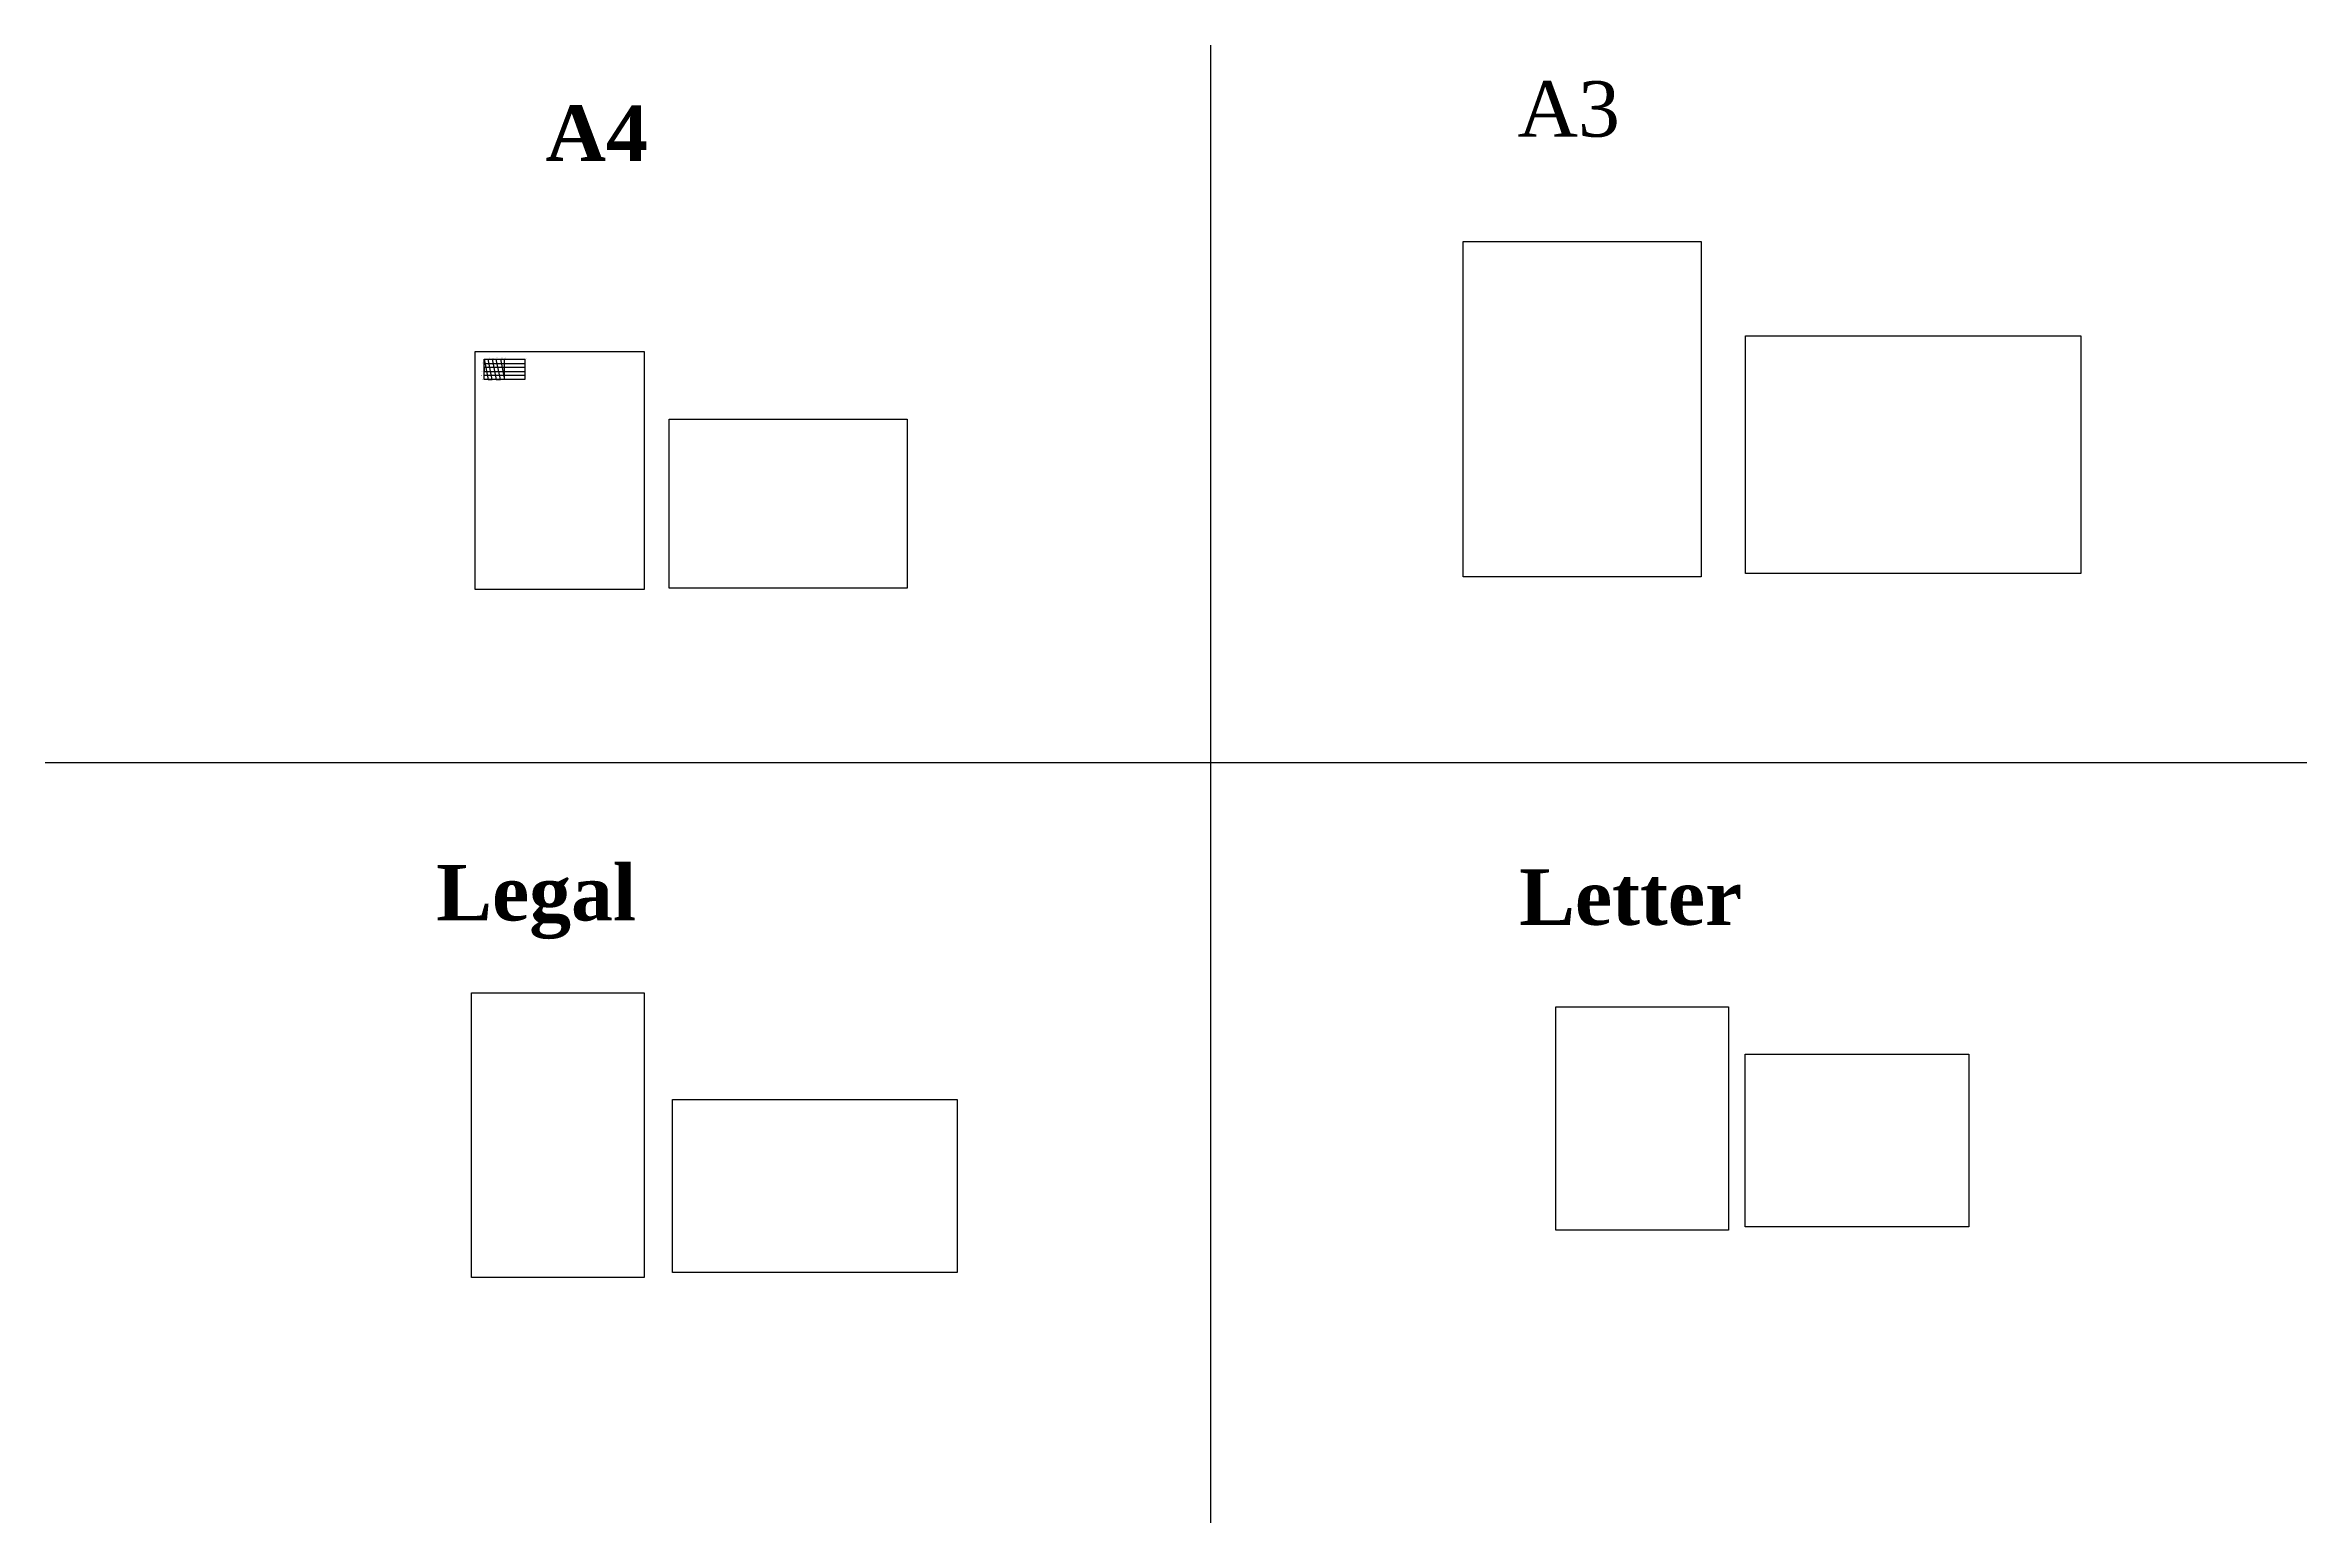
# Model space of a CAD drawing. Header units: inches. Extents: x -318371 to 122197, y -2623 to 285173.
import ezdxf

# ---------------------------------------------------------------- set-up
doc = ezdxf.new("R2010")
doc.units = ezdxf.units.IN
doc.header["$MEASUREMENT"] = 0
doc.styles.get("Standard").update_dxf_attribs({"font": 'txt.shx', "height": 120})

msp = doc.modelspace()

# ---------------------------------------------------------------- linework, layer by layer
at = {"color": 5}
for p, q in [((-91368, 285173), (-91368, -2623)), ((-232871, 223203), (-224951, 223203)), ((-224951, 222411), (-232871, 222411)), ((-232871, 222411), (-232871, 221619)), ((-232871, 221619), (-224951, 221619)), ((-224951, 220827), (-232871, 220827)), ((-224951, 223203), (-224951, 222411)), ((-224951, 221619), (-224951, 220827)), ((-318371, 145448), (122197, 145448))]:
    msp.add_line(p, q, dxfattribs=at)
for points in [[(-42129, 246944), (4203, 246944), (4203, 181604), (-42129, 181604), (-42129, 246944)], [(-234584, 225519), (-201716, 225519), (-201716, 179187), (-234584, 179187), (-234584, 225519)], [(78178, 228577), (78178, 182245), (12838, 182245), (12838, 228577), (78178, 228577)], [(-232871, 223995), (-232079, 223995), (-231287, 223995), (-230495, 223995), (-229703, 223995), (-228911, 223995), (-224951, 223995), (-224951, 223203), (-224951, 222411), (-224951, 221619), (-224951, 220827), (-224951, 220035), (-228911, 220035), (-229703, 220035), (-230495, 220035), (-231287, 220035), (-232079, 220035), (-232871, 220035), (-232871, 220827), (-232871, 221619), (-232871, 222411), (-232871, 223203), (-232871, 223995), (-232079, 220035), (-231287, 220035), (-232079, 223995), (-231287, 223995), (-230495, 220035), (-229703, 220035), (-230495, 223995), (-229703, 223995), (-228911, 220035), (-228911, 223995)], [(-150478, 212317), (-150478, 179449), (-196810, 179449), (-196810, 212317), (-150478, 212317)], [(-235345, 100616), (-201685, 100616), (-201685, 45176), (-235345, 45176), (-235345, 100616)], [(-24108, 54341), (-24108, 97901), (9552, 97901), (9552, 54341), (-24108, 54341)], [(12786, 88653), (56346, 88653), (56346, 54993), (12786, 54993), (12786, 88653)], [(-140722, 79815), (-140722, 46155), (-196162, 46155), (-196162, 79815), (-140722, 79815)]]:
    msp.add_lwpolyline(points, dxfattribs=at)

# ---------------------------------------------------------------- texts
at = {"color": 5, "attachment_point": 1}
for s, insert, char_height, width in [('{\\fTimes New Roman|b0|i0|c0|p18;A3}', (-31543, 278168), 10800, 98799.25), ('{\\fTimes New Roman|b1|i0|c0|p18;A4}', (-220905, 273442), 10800, 111354.75), ('{\\fTimes New Roman|b0|i0|c0|p18;20 L}', (-233442, 223331), 120, 687.12), ('{\\fTimes New Roman|b0|i0|c0|p18;0 L}', (-233429, 224119), 120, 687.12), ('{\\fTimes New Roman|b0|i0|c0|p18;60 L}', (-233400, 221741), 120, 687.12), ('{\\fTimes New Roman|b0|i0|c0|p18;40 L}', (-233394, 222529), 120, 687.12), ('{\\fTimes New Roman|b0|i0|c0|p18;80 L}', (-233395, 220938), 120, 687.12), ('{\\fTimes New Roman|b0|i0|c0|p18;100 L}', (-232095, 224319), 120, 687.12), ('{\\fTimes New Roman|b0|i0|c0|p18;200 L}', (-231293, 224322), 120, 687.12), ('{\\fTimes New Roman|b0|i0|c0|p18;300 L}', (-230498, 224321), 120, 687.12), ('{\\fTimes New Roman|b0|i0|c0|p18;400 L}', (-229712, 224322), 120, 687.12), ('{\\fTimes New Roman|b0|i0|c0|p18;500 L}', (-228911, 224322), 120, 687.12), ('{\\fTimes New Roman|b0|i0|c0|p18;1000 L}', (-224956, 224325), 120, 687.12), ('{\\fTimes New Roman|b0|i0|c0|p18;100 L}', (-233394, 220170), 120, 687.12), ('{\\fTimes New Roman|b1|i0|c0|p18;Legal}', (-242211, 125490), 10800, 76350.06), ('{\\fTimes New Roman|b1|i0|c0|p18;Letter}', (-31253, 124643), 10800, 83098.67)]:
    msp.add_mtext(s, dxfattribs=dict(at, insert=insert, char_height=char_height, width=width))

doc.saveas('drawing.dxf')
